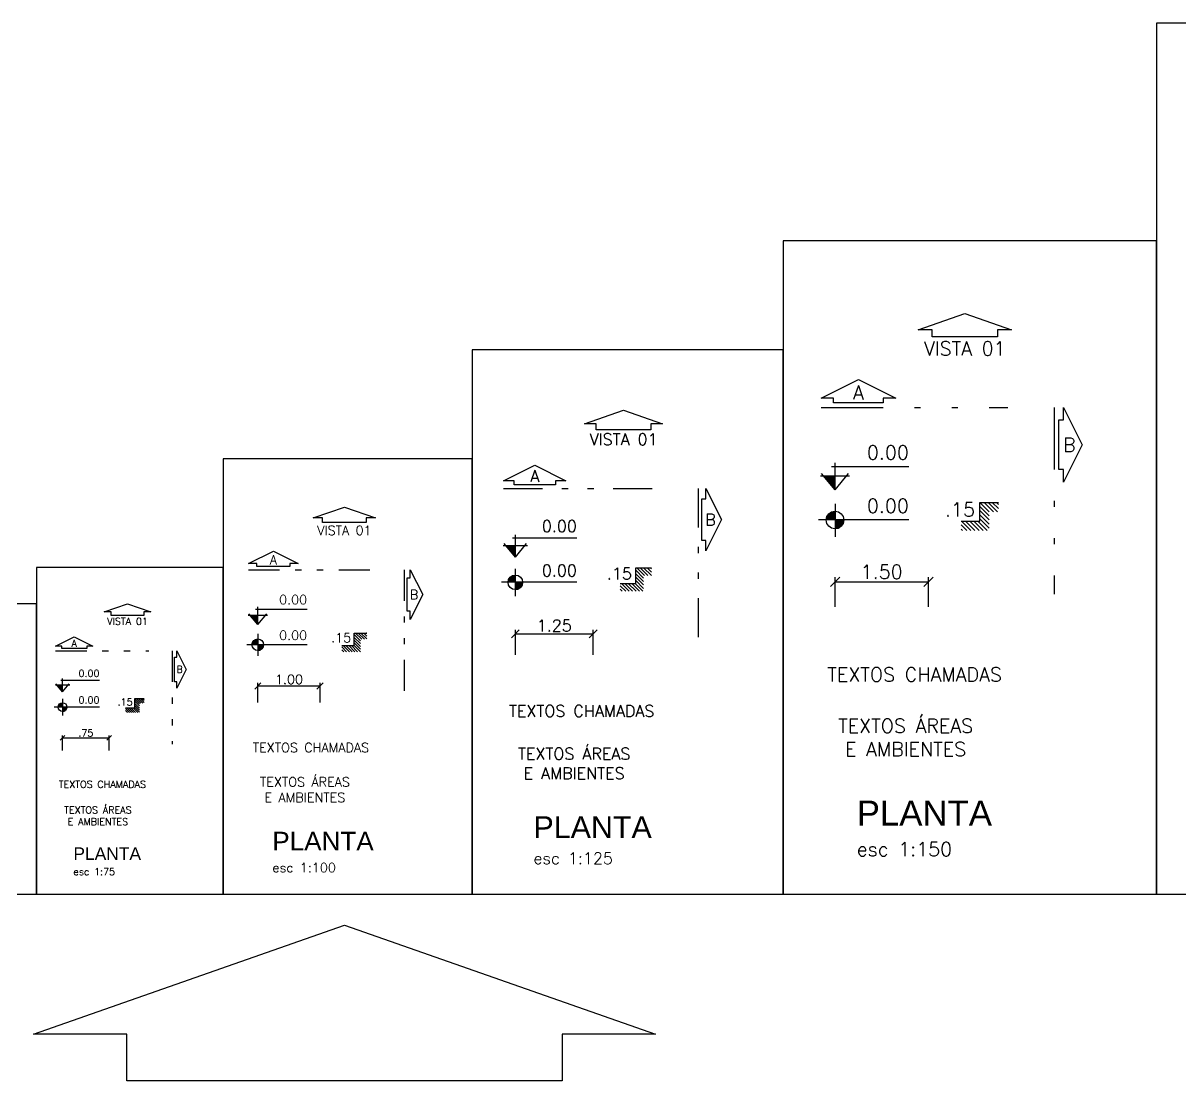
# Model space of a CAD drawing. Header units: millimetres. Extents: x 582 to 770, y 546 to 685.
# Drawn here: x 591.51 to 610.1, y 545.85 to 562.85 of the extents above; entities that cross this region are included whole.
import ezdxf

# ---------------------------------------------------------------- set-up
doc = ezdxf.new("R2010")
doc.units = ezdxf.units.MM
doc.linetypes.add('DIVIDE', pattern=[1.25, 0.5, -0.25, 0, -0.25, 0, -0.25])
for name, color, linetype in [('ARQ-COTAS', 30, 'Continuous'), ('ARQ-LINHACORTE', 3, 'DIVIDE'), ('ARQ-NIVEL', 1, 'Continuous'), ('ARQ-TEXTO2', 2, 'Continuous'), ('ARQ-TEXTO3', 3, 'Continuous'), ('ARQ-TEXTO4', 4, 'Continuous')]:
    doc.layers.add(name, color=color, linetype=linetype)
doc.styles.add('ROMANS', font='romans.shx')
doc.dimstyles.new('1-100', dxfattribs={"dimtxt": 0.15, "dimasz": 0.1, "dimexe": 0.05, "dimexo": 0.1, "dimgap": 0.03, "dimtad": 1, "dimzin": 5, "dimdsep": 46, "dimtxsty": 'ROMANS', "dimblk": 'OBLIQUE', "dimcen": 0, "dimclrd": 256, "dimclre": 256, "dimclrt": 2, "dimadec": 0, "dimazin": 0, "dimtfac": 1, "dimtofl": 0, "dimtmove": 2, "dimatfit": 3, "dimfxl": 0.04, "dimtolj": 1, "dimtzin": 1, "dimarcsym": 0})
doc.dimstyles.new('1-125', dxfattribs={"dimscale": 1.25, "dimtxt": 0.15, "dimasz": 0.1, "dimexe": 0.05, "dimexo": 0.1, "dimgap": 0.03, "dimtad": 1, "dimzin": 5, "dimdsep": 46, "dimtxsty": 'ROMANS', "dimblk": 'OBLIQUE', "dimcen": 0, "dimclrd": 256, "dimclre": 256, "dimclrt": 2, "dimadec": 0, "dimazin": 0, "dimtfac": 1, "dimtofl": 0, "dimtmove": 2, "dimatfit": 3, "dimfxl": 0.04, "dimtolj": 1, "dimtzin": 1, "dimarcsym": 0})
doc.dimstyles.new('1-150', dxfattribs={"dimscale": 1.5, "dimtxt": 0.15, "dimasz": 0.1, "dimexe": 0.05, "dimexo": 0.1, "dimgap": 0.03, "dimtad": 1, "dimzin": 5, "dimdsep": 46, "dimtxsty": 'ROMANS', "dimblk": 'OBLIQUE', "dimcen": 0, "dimclrd": 256, "dimclre": 256, "dimclrt": 2, "dimadec": 0, "dimazin": 0, "dimtfac": 1, "dimtofl": 0, "dimtmove": 2, "dimatfit": 3, "dimfxl": 0.04, "dimtolj": 1, "dimtzin": 1, "dimarcsym": 0})
doc.dimstyles.new('1-75', dxfattribs={"dimscale": 0.75, "dimtxt": 0.15, "dimasz": 0.1, "dimexe": 0.05, "dimexo": 0.1, "dimgap": 0.03, "dimtad": 1, "dimzin": 5, "dimdsep": 46, "dimtxsty": 'ROMANS', "dimblk": 'OBLIQUE', "dimcen": 0, "dimclrd": 256, "dimclre": 256, "dimclrt": 2, "dimadec": 0, "dimazin": 0, "dimtfac": 1, "dimtofl": 0, "dimtmove": 2, "dimatfit": 3, "dimfxl": 0.04, "dimtolj": 1, "dimtzin": 1, "dimarcsym": 0})

# ---------------------------------------------------------------- blocks, each defined once
blk = doc.blocks.new('_Oblique')
at = {"color": 0, "linetype": 'ByBlock', "lineweight": -2}
blk.add_line((-0.5, -0.5), (0.5, 0.5), dxfattribs=at)
blk = doc.blocks.new('*D15')
at = {"layer": 'ARQ-COTAS', "lineweight": -2}
for p, q in [((595.281, 551.929), (595.281, 552.248)), ((595.281, 552.198), (596.281, 552.198)), ((596.281, 551.929), (596.281, 552.248))]:
    blk.add_line(p, q, dxfattribs=at)
at = {"layer": 'DEFPOINTS', "color": 0}
for p in [(596.281, 552.198), (595.281, 551.829), (596.281, 551.829)]:
    blk.add_point(p, dxfattribs=at)
at = {"layer": 'ARQ-COTAS', "lineweight": -2, "xscale": 0.1, "yscale": 0.1, "zscale": 0.1, "rotation": 180}
blk.add_blockref('_Oblique', (595.281, 552.198), dxfattribs=at)
at = {"layer": 'ARQ-COTAS', "lineweight": -2, "xscale": 0.1, "yscale": 0.1, "zscale": 0.1}
blk.add_blockref('_Oblique', (596.281, 552.198), dxfattribs=at)
at = {"layer": 'ARQ-COTAS', "color": 2, "insert": (595.781, 552.303), "char_height": 0.15, "attachment_point": 5, "style": 'ROMANS'}
blk.add_mtext('\\A1;1.00', dxfattribs=at)
blk = doc.blocks.new('A$C4D0E081D')
at = {"layer": 'ARQ-NIVEL'}
h = blk.add_hatch(dxfattribs=at)
h.set_pattern_fill('ANSI31', color=8, scale=0.25, angle=90, style=0)
h.set_pattern_definition([(135, (-18.381433, -69.158416), (-0.022097087, -0.022097087), [])])
h.paths.add_polyline_path([(0.4, 0.3), (0.2, 0.3), (0.2, 0.1), (0, 0.1), (0, 0), (0.3, 0), (0.3, 0.2), (0.4, 0.2)])
at = {"layer": 'ARQ-NIVEL', "color": 2}
blk.add_lwpolyline([(0, 0.1), (0.2, 0.1), (0.2, 0.3), (0.4, 0.3)], dxfattribs=at)
blk = doc.blocks.new('*D16')
at = {"layer": 'ARQ-COTAS', "lineweight": -2}
for p, q in [((599.42, 552.698), (599.42, 553.098)), ((599.42, 553.035), (600.67, 553.035)), ((600.67, 552.698), (600.67, 553.098))]:
    blk.add_line(p, q, dxfattribs=at)
at = {"layer": 'DEFPOINTS', "color": 0}
for p in [(600.67, 553.035), (599.42, 552.573), (600.67, 552.573)]:
    blk.add_point(p, dxfattribs=at)
at = {"layer": 'ARQ-COTAS', "lineweight": -2, "xscale": 0.125, "yscale": 0.125, "zscale": 0.125, "rotation": 180}
blk.add_blockref('_Oblique', (599.42, 553.035), dxfattribs=at)
at = {"layer": 'ARQ-COTAS', "lineweight": -2, "xscale": 0.125, "yscale": 0.125, "zscale": 0.125}
blk.add_blockref('_Oblique', (600.67, 553.035), dxfattribs=at)
at = {"layer": 'ARQ-COTAS', "color": 2, "insert": (600.045, 553.167), "char_height": 0.1875, "attachment_point": 5, "style": 'ROMANS'}
blk.add_mtext('\\A1;1.25', dxfattribs=at)
blk = doc.blocks.new('*D17')
at = {"layer": 'ARQ-COTAS', "lineweight": -2}
for p, q in [((604.559, 553.468), (604.559, 553.947)), ((606.059, 553.468), (606.059, 553.947)), ((604.559, 553.872), (606.059, 553.872))]:
    blk.add_line(p, q, dxfattribs=at)
at = {"layer": 'DEFPOINTS', "color": 0}
for p in [(606.059, 553.872), (604.559, 553.318), (606.059, 553.318)]:
    blk.add_point(p, dxfattribs=at)
at = {"layer": 'ARQ-COTAS', "lineweight": -2, "xscale": 0.15, "yscale": 0.15, "zscale": 0.15, "rotation": 180}
blk.add_blockref('_Oblique', (604.559, 553.872), dxfattribs=at)
at = {"layer": 'ARQ-COTAS', "lineweight": -2, "xscale": 0.15, "yscale": 0.15, "zscale": 0.15}
blk.add_blockref('_Oblique', (606.059, 553.872), dxfattribs=at)
at = {"layer": 'ARQ-COTAS', "color": 2, "insert": (605.309, 554.03), "char_height": 0.225, "attachment_point": 5, "style": 'ROMANS'}
blk.add_mtext('\\A1;1.50', dxfattribs=at)
blk = doc.blocks.new('*D5')
at = {"layer": 'ARQ-COTAS', "lineweight": -2}
for p, q in [((592.142, 551.159), (592.142, 551.399)), ((592.142, 551.361), (592.892, 551.361)), ((592.892, 551.159), (592.892, 551.399))]:
    blk.add_line(p, q, dxfattribs=at)
at = {"layer": 'DEFPOINTS', "color": 0}
for p in [(592.892, 551.361), (592.142, 551.084), (592.892, 551.084)]:
    blk.add_point(p, dxfattribs=at)
at = {"layer": 'ARQ-COTAS', "lineweight": -2, "xscale": 0.07500000000000001, "yscale": 0.07500000000000001, "zscale": 0.07500000000000001, "rotation": 180}
blk.add_blockref('_Oblique', (592.142, 551.361), dxfattribs=at)
at = {"layer": 'ARQ-COTAS', "lineweight": -2, "xscale": 0.07500000000000001, "yscale": 0.07500000000000001, "zscale": 0.07500000000000001}
blk.add_blockref('_Oblique', (592.892, 551.361), dxfattribs=at)
at = {"layer": 'ARQ-COTAS', "color": 2, "insert": (592.517, 551.44), "char_height": 0.1125, "attachment_point": 5, "style": 'ROMANS'}
blk.add_mtext('\\A1;.75', dxfattribs=at)
blk = doc.blocks.new('nivel planta')
at = {"layer": 'ARQ-NIVEL', "color": 1}
for p, q in [((-0.791, 0.174), (-0.791, -0.179)), ((0, 0), (-0.969, 0)), ((-0.884, 0.007), (-0.791, 0.007)), ((-0.883, 0.015), (-0.791, 0.015)), ((-0.882, 0.023), (-0.791, 0.023)), ((-0.88, 0.03), (-0.791, 0.03)), ((-0.876, 0.038), (-0.791, 0.038)), ((-0.873, 0.046), (-0.791, 0.046)), ((-0.868, 0.054), (-0.791, 0.054)), ((-0.861, 0.062), (-0.791, 0.062)), ((-0.854, 0.069), (-0.791, 0.069)), ((-0.844, 0.077), (-0.791, 0.077)), ((-0.83, 0.085), (-0.791, 0.085)), ((-0.791, -0.001), (-0.697, -0.001)), ((-0.791, -0.009), (-0.698, -0.009)), ((-0.791, -0.016), (-0.699, -0.016)), ((-0.791, -0.024), (-0.7, -0.024)), ((-0.791, -0.032), (-0.703, -0.032)), ((-0.791, -0.04), (-0.706, -0.04)), ((-0.791, -0.048), (-0.71, -0.048)), ((-0.791, -0.056), (-0.715, -0.056)), ((-0.791, -0.063), (-0.722, -0.063)), ((-0.791, -0.071), (-0.73, -0.071)), ((-0.791, -0.079), (-0.74, -0.079)), ((-0.791, -0.087), (-0.755, -0.087))]:
    blk.add_line(p, q, dxfattribs=at)
blk.add_circle((-0.791, 0), 0.0937, dxfattribs=at)
blk = doc.blocks.new('nivel corte')
at = {"color": 1}
for p, q in [((-0.038, 0.249), (0.791, 0.249)), ((0, 0), (0, 0.287)), ((-0.155, 0.15), (0.155, 0.15)), ((0, 0), (-0.144, 0.174)), ((0, 0.141), (-0.117, 0.141)), ((0, 0.131), (-0.109, 0.131)), ((0, 0), (0.144, 0.174)), ((0, 0.122), (-0.101, 0.122)), ((0, 0.113), (-0.093, 0.113)), ((0, 0.103), (-0.086, 0.103)), ((0, 0.094), (-0.078, 0.094)), ((0, 0.084), (-0.07, 0.084)), ((0, 0.075), (-0.062, 0.075)), ((0, 0.066), (-0.054, 0.066)), ((0, 0.056), (-0.047, 0.056)), ((0, 0.047), (-0.039, 0.047)), ((0, 0.038), (-0.031, 0.038)), ((0, 0.028), (-0.023, 0.028)), ((0, 0.019), (-0.016, 0.019)), ((0, 0.009), (-0.008, 0.009))]:
    blk.add_line(p, q, dxfattribs=at)

msp = doc.modelspace()

# ---------------------------------------------------------------- linework, layer by layer
for points in [[(609.724, 548.85), (617.724, 548.85), (617.724, 562.85), (609.724, 562.85)], [(603.724, 548.85), (609.724, 548.85), (609.724, 559.35), (603.724, 559.35)], [(598.724, 548.85), (603.724, 548.85), (603.724, 557.6), (598.724, 557.6)], [(594.724, 548.85), (598.724, 548.85), (598.724, 555.85), (594.724, 555.85)], [(591.724, 548.85), (594.724, 548.85), (594.724, 554.1), (591.724, 554.1)], [(589.058, 548.85), (591.724, 548.85), (591.724, 553.517), (589.058, 553.517)]]:
    msp.add_lwpolyline(points, close=True)
at = {"layer": 'ARQ-LINHACORTE', "ltscale": 2}
for p, q in [((604.334, 556.674), (607.334, 556.674)), ((608.084, 556.674), (608.084, 553.674))]:
    msp.add_line(p, q, dxfattribs=at)
at = {"layer": 'ARQ-LINHACORTE', "ltscale": 1.25}
for p, q in [((599.232, 555.37), (601.732, 555.37)), ((602.357, 555.37), (602.357, 552.87))]:
    msp.add_line(p, q, dxfattribs=at)
at = {"layer": 'ARQ-LINHACORTE'}
for p, q in [((595.131, 554.066), (597.131, 554.066)), ((597.631, 554.066), (597.631, 552.066)), ((592.029, 552.762), (593.529, 552.762)), ((593.904, 552.762), (593.904, 551.262))]:
    msp.add_line(p, q, dxfattribs=at)
at = {"layer": 'ARQ-LINHACORTE', "linetype": 'ByBlock'}
for points in [[(607.17, 557.81), (606.12, 557.81), (606.12, 557.922), (605.895, 557.922), (606.645, 558.185), (607.395, 557.922), (607.17, 557.922), (607.17, 557.81)], [(605.334, 556.749), (604.534, 556.749), (604.534, 556.824), (604.334, 556.824), (604.934, 557.124), (605.534, 556.824), (605.334, 556.824), (605.334, 556.749)], [(601.596, 556.316), (600.721, 556.316), (600.721, 556.41), (600.534, 556.41), (601.159, 556.629), (601.784, 556.41), (601.596, 556.41), (601.596, 556.316)], [(608.159, 555.674), (608.159, 556.474), (608.234, 556.474), (608.234, 556.674), (608.534, 556.074), (608.234, 555.474), (608.234, 555.674), (608.159, 555.674)], [(600.066, 555.432), (599.399, 555.432), (599.399, 555.495), (599.232, 555.495), (599.732, 555.745), (600.232, 555.495), (600.066, 555.495), (600.066, 555.432)], [(602.42, 554.536), (602.42, 555.203), (602.482, 555.203), (602.482, 555.37), (602.732, 554.87), (602.482, 554.37), (602.482, 554.536), (602.42, 554.536)], [(597.022, 554.823), (596.322, 554.823), (596.322, 554.898), (596.172, 554.898), (596.672, 555.073), (597.172, 554.898), (597.022, 554.898), (597.022, 554.823)], [(595.797, 554.116), (595.264, 554.116), (595.264, 554.166), (595.131, 554.166), (595.531, 554.366), (595.931, 554.166), (595.797, 554.166), (595.797, 554.116)], [(597.681, 553.399), (597.681, 553.933), (597.731, 553.933), (597.731, 554.066), (597.931, 553.666), (597.731, 553.266), (597.731, 553.399), (597.681, 553.399)], [(593.447, 553.33), (592.922, 553.33), (592.922, 553.386), (592.81, 553.386), (593.185, 553.517), (593.56, 553.386), (593.447, 553.386), (593.447, 553.33)], [(592.529, 552.799), (592.129, 552.799), (592.129, 552.837), (592.029, 552.837), (592.329, 552.987), (592.629, 552.837), (592.529, 552.837), (592.529, 552.799)], [(593.942, 552.262), (593.942, 552.662), (593.979, 552.662), (593.979, 552.762), (594.129, 552.462), (593.979, 552.162), (593.979, 552.262), (593.942, 552.262)], [(600.172, 545.85), (593.172, 545.85), (593.172, 546.6), (591.672, 546.6), (596.672, 548.35), (601.672, 546.6), (600.172, 546.6), (600.172, 545.85)]]:
    msp.add_lwpolyline(points, dxfattribs=at)

# ---------------------------------------------------------------- block references
at = {"layer": 'ARQ-NIVEL'}
for name, p, xscale, yscale, zscale in [('nivel corte', (604.559, 555.351), 1.499999849999995, 1.499999849999995, 1.49999985), ('nivel planta', (605.745, 554.865), 1.499999849999995, 1.499999849999995, 1.49999985), ('A$C4D0E081D', (606.584, 554.695), 1.5, 1.5, 1.5), ('nivel corte', (599.42, 554.267), 1.249999875000071, 1.249999875000015, 1.249999875), ('nivel planta', (600.408, 553.863), 1.249999875000071, 1.249999875000015, 1.249999875), ('A$C4D0E081D', (601.107, 553.721), 1.25, 1.25, 1.25), ('nivel corte', (592.142, 552.101), 0.75, 0.75, 0.75), ('nivel planta', (592.735, 551.858), 0.75, 0.75, 0.75), ('A$C4D0E081D', (593.154, 551.773), 0.75, 0.75, 0.75)]:
    msp.add_blockref(name, p, dxfattribs=dict(at, xscale=xscale, yscale=yscale, zscale=zscale))
for name, p in [('nivel corte', (595.281, 553.184)), ('nivel planta', (596.071, 552.86)), ('A$C4D0E081D', (596.631, 552.747))]:
    msp.add_blockref(name, p, dxfattribs=at)

# ---------------------------------------------------------------- texts
at = {"layer": 'ARQ-LINHACORTE', "color": 2, "style": 'ROMANS'}
for s, insert, char_height, attachment_point in [('VISTA 01', (606.645, 557.735), 0.225, 2), ('A', (604.934, 556.914), 0.225, 5), ('VISTA 01', (601.159, 556.254), 0.1875, 2), ('B', (608.324, 556.074), 0.225, 5), ('A', (599.732, 555.57), 0.188, 5), ('B', (602.557, 554.87), 0.188, 5), ('VISTA 01', (596.672, 554.773), 0.15, 2), ('A', (595.531, 554.226), 0.15, 5), ('B', (597.791, 553.666), 0.15, 5), ('VISTA 01', (593.185, 553.292), 0.1125, 2), ('A', (592.329, 552.882), 0.113, 5), ('B', (594.024, 552.462), 0.113, 5)]:
    msp.add_mtext(s, dxfattribs=dict(at, insert=insert, char_height=char_height, attachment_point=attachment_point))
at = {"layer": 'ARQ-NIVEL', "color": 2, "attachment_point": 9, "style": 'ROMANS'}
for s, insert, char_height in [('0.00', (605.746, 555.838), 0.225), ('0.00', (605.746, 554.979), 0.225), ('.15', (606.809, 554.92), 0.225), ('0.00', (600.409, 554.673), 0.1875), ('0.00', (600.409, 553.958), 0.1875), ('.15', (601.295, 553.909), 0.1875), ('0.00', (596.072, 553.509), 0.15), ('0.00', (596.072, 552.936), 0.15), ('.15', (596.781, 552.897), 0.15), ('0.00', (592.735, 552.344), 0.1125), ('0.00', (592.735, 551.915), 0.1125), ('.15', (593.267, 551.885), 0.1125)]:
    msp.add_mtext(s, dxfattribs=dict(at, insert=insert, char_height=char_height))
at = {"layer": 'ARQ-TEXTO2', "attachment_point": 1, "style": 'ROMANS'}
for insert, char_height in [((604.435, 552.496), 0.225), ((599.317, 551.888), 0.1875), ((595.198, 551.281), 0.15), ((592.08, 550.673), 0.1125)]:
    msp.add_mtext('TEXTOS CHAMADAS', dxfattribs=dict(at, insert=insert, char_height=char_height))
at = {"layer": 'ARQ-TEXTO3', "attachment_point": 5, "style": 'ROMANS'}
for insert, char_height in [((605.693, 551.37), 0.225), ((600.365, 550.95), 0.1875), ((596.037, 550.53), 0.15), ((592.709, 550.11), 0.1125)]:
    msp.add_mtext('TEXTOS ÁREAS\\PE AMBIENTES', dxfattribs=dict(at, insert=insert, char_height=char_height))
at = {"layer": 'ARQ-TEXTO4', "attachment_point": 1, "style": 'ROMANS'}
for s, insert, char_height in [('{\\fArial|b0|i0|c238|p34;\\H1.778x;\\C4;PLANTA\\Fromans|c0;\\H0.75x;\\P\\H0.7499x;\\C2;esc 1:150}', (604.908, 550.354), 0.225), ('{\\fArial|b0|i0|c238|p34;\\H1.867x;\\C4;PLANTA\\Fromans|c0;\\H0.8571x;\\P\\H0.6249x;\\C2;esc 1:125}', (599.711, 550.103), 0.1875), ('{\\fArial|b0|i0|c238|p34;\\H2x;\\C4;PLANTA\\Fromans|c0;\\H0.6668x;\\P\\H0.7499x;\\C2;esc 1:100}', (595.513, 549.853), 0.15), ('{\\fArial|b0|i0|c238|p34;\\H1.778x;\\C4;PLANTA\\Fromans|c0;\\H0.7498x;\\P\\H0.7501x;\\C2;esc 1:75}', (592.316, 549.602), 0.1125)]:
    msp.add_mtext(s, dxfattribs=dict(at, insert=insert, char_height=char_height))

# ---------------------------------------------------------------- dimensions: what is measured, and where the dimension line sits
at = {"layer": 'ARQ-COTAS'}
for base, p1, p2, dimstyle, picture, middle in [((606.059, 553.872), (604.559, 553.318), (606.059, 553.318), '1-150', '*D17', (605.309, 554.03)), ((600.67, 553.035), (599.42, 552.573), (600.67, 552.573), '1-125', '*D16', (600.045, 553.167)), ((596.281, 552.198), (595.281, 551.829), (596.281, 551.829), '1-100', '*D15', (595.781, 552.303)), ((592.892, 551.361), (592.142, 551.084), (592.892, 551.084), '1-75', '*D5', (592.517, 551.44))]:
    dim = msp.add_linear_dim(base=base, p1=p1, p2=p2, dimstyle=dimstyle, dxfattribs=at)
    dim.commit()
    dim.dimension.update_dxf_attribs({"geometry": picture, "text_midpoint": middle})

doc.saveas('drawing.dxf')
